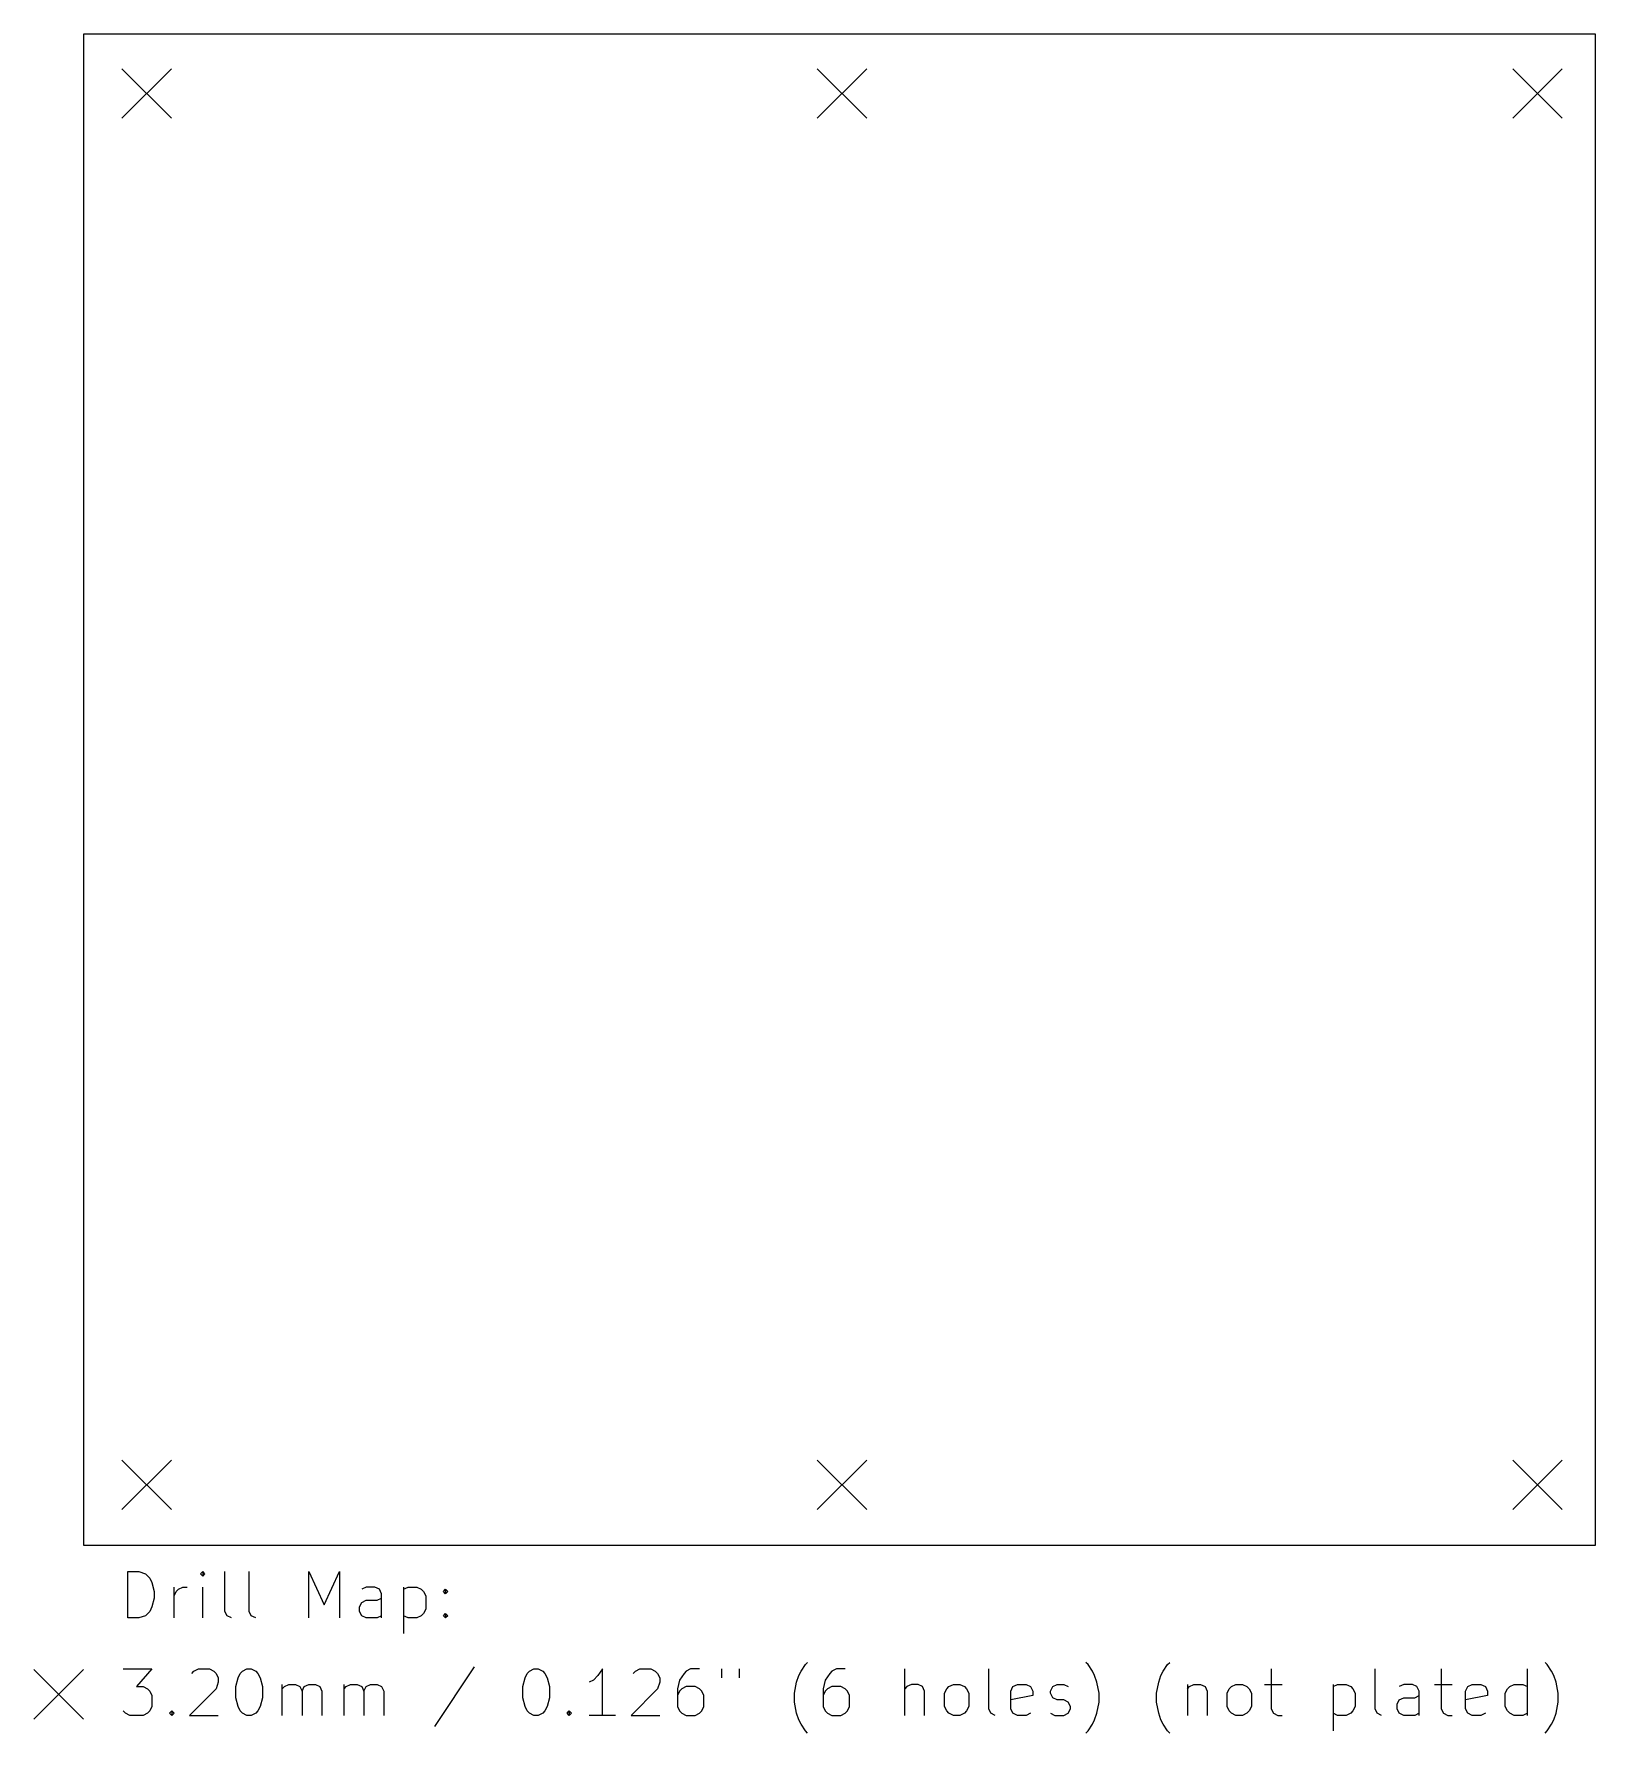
# Model space of a CAD drawing. Extents: x 110 to 211, y -154 to -44.
import ezdxf

# ---------------------------------------------------------------- set-up
doc = ezdxf.new("R2010")
doc.units = 0
doc.layers.add('BLACK', color=7, linetype='CONTINUOUS')

msp = doc.modelspace()

# ---------------------------------------------------------------- linework, layer by layer
at = {"layer": 'BLACK', "linetype": 'CONTINUOUS'}
for p, q in [((113.03, -142.24), (113.03, -44.45)), ((113.03, -44.45), (210.82, -44.45)), ((210.82, -44.45), (210.82, -142.24)), ((115.494, -46.703), (118.694, -49.903)), ((118.694, -46.703), (115.494, -49.903)), ((160.494, -46.703), (163.694, -49.903)), ((163.694, -46.703), (160.494, -49.903)), ((205.494, -46.703), (208.694, -49.903)), ((208.694, -46.703), (205.494, -49.903)), ((115.494, -136.703), (118.694, -139.903)), ((118.694, -136.703), (115.494, -139.903)), ((160.494, -136.703), (163.694, -139.903)), ((163.694, -136.703), (160.494, -139.903)), ((205.494, -136.703), (208.694, -139.903)), ((208.694, -136.703), (205.494, -139.903)), ((210.82, -142.24), (113.03, -142.24)), ((115.869, -146.922), (115.869, -143.922)), ((115.869, -143.922), (116.584, -143.922)), ((116.584, -143.922), (117.012, -144.065)), ((120.726, -143.922), (120.584, -144.065)), ((120.869, -144.065), (120.726, -143.922)), ((120.726, -143.922), (120.726, -144.208)), ((122.155, -146.494), (122.155, -143.922)), ((123.726, -146.494), (123.726, -143.922)), ((127.584, -146.922), (127.584, -143.922)), ((127.584, -143.922), (128.584, -146.065)), ((128.584, -146.065), (129.584, -143.922)), ((129.584, -143.922), (129.584, -146.922)), ((117.012, -144.065), (117.298, -144.351)), ((117.298, -144.351), (117.441, -144.636)), ((117.441, -144.636), (117.584, -145.208)), ((118.869, -146.922), (118.869, -144.922)), ((119.012, -145.208), (119.155, -145.065)), ((119.155, -145.065), (119.441, -144.922)), ((119.441, -144.922), (119.726, -144.922)), ((120.584, -144.065), (120.726, -144.208)), ((120.726, -144.208), (120.869, -144.065)), ((120.726, -146.922), (120.726, -144.922)), ((131.298, -144.922), (131.012, -145.065)), ((131.869, -144.922), (131.298, -144.922)), ((132.155, -145.065), (131.869, -144.922)), ((132.298, -145.351), (132.155, -145.065)), ((133.726, -144.922), (133.726, -147.922)), ((133.726, -145.065), (134.012, -144.922)), ((134.012, -144.922), (134.584, -144.922)), ((134.584, -144.922), (134.869, -145.065)), ((134.869, -145.065), (135.012, -145.208)), ((136.298, -145.208), (136.441, -145.065)), ((136.441, -145.065), (136.584, -145.208)), ((136.441, -145.065), (136.441, -145.351)), ((117.584, -145.636), (117.441, -146.208)), ((117.584, -145.208), (117.584, -145.636)), ((118.869, -145.494), (119.012, -145.208)), ((130.869, -146.208), (131.012, -145.922)), ((131.012, -145.922), (131.298, -145.779)), ((131.298, -145.779), (132.012, -145.779)), ((132.012, -145.779), (132.298, -145.636)), ((132.298, -146.922), (132.298, -145.351)), ((135.012, -145.208), (135.155, -145.494)), ((135.155, -145.494), (135.155, -146.351)), ((136.441, -145.351), (136.298, -145.208)), ((136.584, -145.208), (136.441, -145.351)), ((116.584, -146.922), (115.869, -146.922)), ((117.012, -146.779), (116.584, -146.922)), ((117.298, -146.494), (117.012, -146.779)), ((117.441, -146.208), (117.298, -146.494)), ((122.298, -146.779), (122.155, -146.494)), ((122.584, -146.922), (122.298, -146.779)), ((123.869, -146.779), (123.726, -146.494)), ((124.155, -146.922), (123.869, -146.779)), ((130.869, -146.494), (130.869, -146.208)), ((131.012, -146.779), (130.869, -146.494)), ((131.298, -146.922), (131.012, -146.779)), ((132.012, -146.922), (131.298, -146.922)), ((132.298, -146.779), (132.012, -146.922)), ((134.012, -146.922), (133.726, -146.779)), ((134.584, -146.922), (134.012, -146.922)), ((134.869, -146.779), (134.584, -146.922)), ((135.012, -146.636), (134.869, -146.779)), ((135.155, -146.351), (135.012, -146.636)), ((136.298, -146.779), (136.441, -146.636)), ((136.441, -146.922), (136.298, -146.779)), ((136.441, -146.636), (136.584, -146.779)), ((136.441, -146.636), (136.441, -146.922)), ((136.584, -146.779), (136.441, -146.922)), ((109.805, -150.265), (113.005, -153.465)), ((113.005, -150.265), (109.805, -153.465)), ((115.584, -150.222), (117.441, -150.222)), ((117.441, -150.222), (116.441, -151.365)), ((120.012, -150.508), (120.155, -150.365)), ((120.155, -150.365), (120.441, -150.222)), ((120.441, -150.222), (121.155, -150.222)), ((121.155, -150.222), (121.441, -150.365)), ((121.441, -150.365), (121.584, -150.508)), ((121.584, -150.508), (121.726, -150.794)), ((123.012, -150.794), (123.155, -150.508)), ((123.155, -150.508), (123.298, -150.365)), ((123.298, -150.365), (123.584, -150.222)), ((123.584, -150.222), (123.869, -150.222)), ((123.869, -150.222), (124.155, -150.365)), ((124.155, -150.365), (124.298, -150.508)), ((124.298, -150.508), (124.441, -150.794)), ((138.298, -150.079), (135.726, -153.936)), ((141.584, -150.794), (141.726, -150.508)), ((141.726, -150.508), (141.869, -150.365)), ((141.869, -150.365), (142.155, -150.222)), ((142.155, -150.222), (142.441, -150.222)), ((142.441, -150.222), (142.726, -150.365)), ((142.726, -150.365), (142.869, -150.508)), ((142.869, -150.508), (143.012, -150.794)), ((146.584, -150.222), (146.298, -150.651)), ((146.584, -153.222), (146.584, -150.222)), ((148.584, -150.508), (148.726, -150.365)), ((148.726, -150.365), (149.012, -150.222)), ((149.012, -150.222), (149.726, -150.222)), ((149.726, -150.222), (150.012, -150.365)), ((150.012, -150.365), (150.155, -150.508)), ((150.155, -150.508), (150.298, -150.794)), ((151.869, -150.508), (151.584, -150.936)), ((152.012, -150.365), (151.869, -150.508)), ((152.298, -150.222), (152.012, -150.365)), ((152.869, -150.222), (152.298, -150.222)), ((154.298, -150.222), (154.298, -150.794)), ((155.441, -150.222), (155.441, -150.794)), ((159.298, -150.651), (159.441, -150.365)), ((159.441, -150.365), (159.726, -149.936)), ((159.726, -149.936), (159.869, -149.794)), ((161.298, -150.508), (161.012, -150.936)), ((161.441, -150.365), (161.298, -150.508)), ((161.726, -150.222), (161.441, -150.365)), ((162.298, -150.222), (161.726, -150.222)), ((166.155, -153.222), (166.155, -150.222)), ((171.584, -152.794), (171.584, -150.222)), ((178.012, -149.936), (177.869, -149.794)), ((178.298, -150.365), (178.012, -149.936)), ((178.441, -150.651), (178.298, -150.365)), ((182.726, -150.651), (182.869, -150.365)), ((182.869, -150.365), (183.155, -149.936)), ((183.155, -149.936), (183.298, -149.794)), ((189.869, -150.222), (189.869, -152.794)), ((196.584, -152.794), (196.584, -150.222)), ((200.869, -150.222), (200.869, -152.794)), ((206.441, -153.222), (206.441, -150.222)), ((207.726, -149.936), (207.584, -149.794)), ((208.012, -150.365), (207.726, -149.936)), ((208.155, -150.651), (208.012, -150.365)), ((116.441, -151.365), (116.869, -151.365)), ((116.869, -151.365), (117.155, -151.508)), ((117.155, -151.508), (117.298, -151.651)), ((117.298, -151.651), (117.441, -151.936)), ((121.584, -151.508), (119.869, -153.222)), ((121.726, -151.079), (121.584, -151.508)), ((121.726, -150.794), (121.726, -151.079)), ((122.869, -151.365), (123.012, -150.794)), ((122.869, -152.079), (122.869, -151.365)), ((124.441, -150.794), (124.584, -151.365)), ((124.584, -151.365), (124.584, -152.079)), ((125.869, -153.222), (125.869, -151.222)), ((125.869, -151.508), (126.012, -151.365)), ((126.012, -151.365), (126.298, -151.222)), ((126.298, -151.222), (126.726, -151.222)), ((126.726, -151.222), (127.012, -151.365)), ((127.012, -151.365), (127.155, -151.651)), ((127.155, -151.651), (127.298, -151.365)), ((127.155, -151.651), (127.155, -153.222)), ((127.298, -151.365), (127.584, -151.222)), ((127.584, -151.222), (128.012, -151.222)), ((128.012, -151.222), (128.298, -151.365)), ((128.298, -151.365), (128.441, -151.651)), ((128.441, -151.651), (128.441, -153.222)), ((129.869, -153.222), (129.869, -151.222)), ((129.869, -151.508), (130.012, -151.365)), ((130.012, -151.365), (130.298, -151.222)), ((130.298, -151.222), (130.726, -151.222)), ((130.726, -151.222), (131.012, -151.365)), ((131.012, -151.365), (131.155, -151.651)), ((131.155, -151.651), (131.298, -151.365)), ((131.155, -151.651), (131.155, -153.222)), ((131.298, -151.365), (131.584, -151.222)), ((131.584, -151.222), (132.012, -151.222)), ((132.012, -151.222), (132.298, -151.365)), ((132.298, -151.365), (132.441, -151.651)), ((132.441, -151.651), (132.441, -153.222)), ((141.441, -151.365), (141.584, -150.794)), ((141.441, -152.079), (141.441, -151.365)), ((143.012, -150.794), (143.155, -151.365)), ((143.155, -151.365), (143.155, -152.079)), ((146.012, -150.936), (145.726, -151.079)), ((146.298, -150.651), (146.012, -150.936)), ((150.155, -151.508), (148.441, -153.222)), ((150.298, -151.079), (150.155, -151.508)), ((150.298, -150.794), (150.298, -151.079)), ((151.584, -150.936), (151.441, -151.508)), ((151.441, -151.508), (151.441, -152.651)), ((151.584, -151.651), (151.441, -151.936)), ((151.726, -151.508), (151.584, -151.651)), ((152.012, -151.365), (151.726, -151.508)), ((152.584, -151.365), (152.012, -151.365)), ((152.869, -151.508), (152.584, -151.365)), ((153.012, -151.651), (152.869, -151.508)), ((153.155, -151.936), (153.012, -151.651)), ((159.012, -151.794), (159.155, -151.079)), ((159.155, -151.079), (159.298, -150.651)), ((161.012, -150.936), (160.869, -151.508)), ((160.869, -151.508), (160.869, -152.651)), ((161.012, -151.651), (160.869, -151.936)), ((161.155, -151.508), (161.012, -151.651)), ((161.441, -151.365), (161.155, -151.508)), ((162.012, -151.365), (161.441, -151.365)), ((162.298, -151.508), (162.012, -151.365)), ((162.441, -151.651), (162.298, -151.508)), ((162.584, -151.936), (162.441, -151.651)), ((166.298, -151.365), (166.155, -151.508)), ((166.584, -151.222), (166.298, -151.365)), ((167.012, -151.222), (166.584, -151.222)), ((167.298, -151.365), (167.012, -151.222)), ((167.441, -151.651), (167.298, -151.365)), ((167.441, -153.222), (167.441, -151.651)), ((168.726, -151.794), (168.869, -151.508)), ((168.869, -151.508), (169.012, -151.365)), ((169.012, -151.365), (169.298, -151.222)), ((169.298, -151.222), (169.726, -151.222)), ((169.726, -151.222), (170.012, -151.365)), ((170.012, -151.365), (170.155, -151.508)), ((170.155, -151.508), (170.298, -151.794)), ((173.012, -151.651), (173.155, -151.365)), ((173.012, -152.794), (173.012, -151.651)), ((173.155, -151.365), (173.441, -151.222)), ((173.441, -151.222), (174.012, -151.222)), ((174.012, -151.222), (174.298, -151.365)), ((174.298, -151.365), (174.441, -151.651)), ((174.441, -151.651), (174.441, -151.936)), ((175.584, -151.651), (175.726, -151.365)), ((175.584, -151.794), (175.584, -151.651)), ((175.726, -151.365), (176.012, -151.222)), ((176.012, -151.222), (176.441, -151.222)), ((176.441, -151.222), (176.726, -151.365)), ((178.584, -151.079), (178.441, -150.651)), ((178.726, -151.794), (178.584, -151.079)), ((182.441, -151.794), (182.584, -151.079)), ((182.584, -151.079), (182.726, -150.651)), ((184.441, -151.222), (184.441, -153.222)), ((184.441, -151.508), (184.584, -151.365)), ((184.584, -151.365), (184.869, -151.222)), ((184.869, -151.222), (185.298, -151.222)), ((185.298, -151.222), (185.584, -151.365)), ((185.584, -151.365), (185.726, -151.651)), ((185.726, -151.651), (185.726, -153.222)), ((187.012, -151.794), (187.155, -151.508)), ((187.155, -151.508), (187.298, -151.365)), ((187.298, -151.365), (187.584, -151.222)), ((187.584, -151.222), (188.012, -151.222)), ((188.012, -151.222), (188.298, -151.365)), ((188.298, -151.365), (188.441, -151.508)), ((188.441, -151.508), (188.584, -151.794)), ((189.441, -151.222), (190.584, -151.222)), ((193.869, -151.222), (193.869, -154.222)), ((193.869, -151.365), (194.155, -151.222)), ((194.155, -151.222), (194.726, -151.222)), ((194.726, -151.222), (195.012, -151.365)), ((195.012, -151.365), (195.155, -151.508)), ((195.155, -151.508), (195.298, -151.794)), ((198.441, -151.222), (198.155, -151.365)), ((199.012, -151.222), (198.441, -151.222)), ((199.298, -151.365), (199.012, -151.222)), ((199.441, -151.651), (199.298, -151.365)), ((199.441, -153.222), (199.441, -151.651)), ((200.441, -151.222), (201.584, -151.222)), ((202.441, -151.651), (202.584, -151.365)), ((202.441, -152.794), (202.441, -151.651)), ((202.584, -151.365), (202.869, -151.222)), ((202.869, -151.222), (203.441, -151.222)), ((203.441, -151.222), (203.726, -151.365)), ((203.726, -151.365), (203.869, -151.651)), ((203.869, -151.651), (203.869, -151.936)), ((205.012, -151.794), (205.155, -151.508)), ((205.155, -151.508), (205.298, -151.365)), ((205.298, -151.365), (205.584, -151.222)), ((205.584, -151.222), (206.155, -151.222)), ((206.155, -151.222), (206.441, -151.365)), ((208.298, -151.079), (208.155, -150.651)), ((208.441, -151.794), (208.298, -151.079)), ((117.441, -152.651), (117.298, -152.936)), ((117.441, -151.936), (117.441, -152.651)), ((123.012, -152.651), (122.869, -152.079)), ((123.155, -152.936), (123.012, -152.651)), ((124.441, -152.651), (124.298, -152.936)), ((124.584, -152.079), (124.441, -152.651)), ((141.584, -152.651), (141.441, -152.079)), ((141.726, -152.936), (141.584, -152.651)), ((143.012, -152.651), (142.869, -152.936)), ((143.155, -152.079), (143.012, -152.651)), ((151.441, -152.651), (151.584, -152.936)), ((153.012, -152.936), (153.155, -152.651)), ((153.155, -152.651), (153.155, -151.936)), ((159.012, -152.365), (159.012, -151.794)), ((159.155, -153.079), (159.012, -152.365)), ((160.869, -152.651), (161.012, -152.936)), ((162.441, -152.936), (162.584, -152.651)), ((162.584, -152.651), (162.584, -151.936)), ((168.726, -152.651), (168.726, -151.794)), ((168.869, -152.936), (168.726, -152.651)), ((170.298, -152.651), (170.155, -152.936)), ((170.298, -151.794), (170.298, -152.651)), ((174.441, -151.936), (173.012, -152.222)), ((175.726, -152.079), (175.584, -151.794)), ((176.012, -152.222), (175.726, -152.079)), ((176.441, -152.222), (176.012, -152.222)), ((176.726, -152.365), (176.441, -152.222)), ((176.869, -152.651), (176.726, -152.365)), ((176.869, -152.794), (176.869, -152.651)), ((178.584, -153.079), (178.726, -152.365)), ((178.726, -152.365), (178.726, -151.794)), ((182.441, -152.365), (182.441, -151.794)), ((182.584, -153.079), (182.441, -152.365)), ((187.012, -152.651), (187.012, -151.794)), ((187.155, -152.936), (187.012, -152.651)), ((188.584, -152.651), (188.441, -152.936)), ((188.584, -151.794), (188.584, -152.651)), ((195.298, -152.651), (195.155, -152.936)), ((195.298, -151.794), (195.298, -152.651)), ((198.012, -152.508), (198.155, -152.222)), ((198.012, -152.794), (198.012, -152.508)), ((198.155, -152.222), (198.441, -152.079)), ((198.441, -152.079), (199.155, -152.079)), ((199.155, -152.079), (199.441, -151.936)), ((203.869, -151.936), (202.441, -152.222)), ((205.012, -152.651), (205.012, -151.794)), ((205.155, -152.936), (205.012, -152.651)), ((208.298, -153.079), (208.441, -152.365)), ((208.441, -152.365), (208.441, -151.794)), ((115.726, -153.079), (115.584, -152.936)), ((116.012, -153.222), (115.726, -153.079)), ((116.869, -153.222), (116.012, -153.222)), ((117.155, -153.079), (116.869, -153.222)), ((117.298, -152.936), (117.155, -153.079)), ((118.584, -153.079), (118.726, -152.936)), ((118.726, -153.222), (118.584, -153.079)), ((118.726, -152.936), (118.869, -153.079)), ((118.726, -152.936), (118.726, -153.222)), ((118.869, -153.079), (118.726, -153.222)), ((119.869, -153.222), (121.726, -153.222)), ((123.298, -153.079), (123.155, -152.936)), ((123.584, -153.222), (123.298, -153.079)), ((123.869, -153.222), (123.584, -153.222)), ((124.155, -153.079), (123.869, -153.222)), ((124.298, -152.936), (124.155, -153.079)), ((141.869, -153.079), (141.726, -152.936)), ((142.155, -153.222), (141.869, -153.079)), ((142.441, -153.222), (142.155, -153.222)), ((142.726, -153.079), (142.441, -153.222)), ((142.869, -152.936), (142.726, -153.079)), ((144.298, -153.079), (144.441, -152.936)), ((144.441, -153.222), (144.298, -153.079)), ((144.441, -152.936), (144.584, -153.079)), ((144.441, -152.936), (144.441, -153.222)), ((144.584, -153.079), (144.441, -153.222)), ((147.441, -153.222), (145.726, -153.222)), ((148.441, -153.222), (150.298, -153.222)), ((151.584, -152.936), (151.726, -153.079)), ((151.726, -153.079), (152.012, -153.222)), ((152.012, -153.222), (152.584, -153.222)), ((152.584, -153.222), (152.869, -153.079)), ((152.869, -153.079), (153.012, -152.936)), ((159.298, -153.508), (159.155, -153.079)), ((159.441, -153.794), (159.298, -153.508)), ((159.726, -154.222), (159.441, -153.794)), ((161.012, -152.936), (161.155, -153.079)), ((161.155, -153.079), (161.441, -153.222)), ((161.441, -153.222), (162.012, -153.222)), ((162.012, -153.222), (162.298, -153.079)), ((162.298, -153.079), (162.441, -152.936)), ((169.012, -153.079), (168.869, -152.936)), ((169.298, -153.222), (169.012, -153.079)), ((169.726, -153.222), (169.298, -153.222)), ((170.012, -153.079), (169.726, -153.222)), ((170.155, -152.936), (170.012, -153.079)), ((171.726, -153.079), (171.584, -152.794)), ((172.012, -153.222), (171.726, -153.079)), ((173.155, -153.079), (173.012, -152.794)), ((173.441, -153.222), (173.155, -153.079)), ((174.012, -153.222), (173.441, -153.222)), ((174.298, -153.079), (174.012, -153.222)), ((175.584, -153.079), (175.869, -153.222)), ((175.869, -153.222), (176.441, -153.222)), ((176.441, -153.222), (176.726, -153.079)), ((176.726, -153.079), (176.869, -152.794)), ((178.012, -154.222), (178.298, -153.794)), ((178.298, -153.794), (178.441, -153.508)), ((178.441, -153.508), (178.584, -153.079)), ((182.726, -153.508), (182.584, -153.079)), ((182.869, -153.794), (182.726, -153.508)), ((183.155, -154.222), (182.869, -153.794)), ((187.298, -153.079), (187.155, -152.936)), ((187.584, -153.222), (187.298, -153.079)), ((188.012, -153.222), (187.584, -153.222)), ((188.298, -153.079), (188.012, -153.222)), ((188.441, -152.936), (188.298, -153.079)), ((189.869, -152.794), (190.012, -153.079)), ((190.012, -153.079), (190.298, -153.222)), ((190.298, -153.222), (190.584, -153.222)), ((194.155, -153.222), (193.869, -153.079)), ((194.726, -153.222), (194.155, -153.222)), ((195.012, -153.079), (194.726, -153.222)), ((195.155, -152.936), (195.012, -153.079)), ((196.726, -153.079), (196.584, -152.794)), ((197.012, -153.222), (196.726, -153.079)), ((198.155, -153.079), (198.012, -152.794)), ((198.441, -153.222), (198.155, -153.079)), ((199.155, -153.222), (198.441, -153.222)), ((199.441, -153.079), (199.155, -153.222)), ((200.869, -152.794), (201.012, -153.079)), ((201.012, -153.079), (201.298, -153.222)), ((201.298, -153.222), (201.584, -153.222)), ((202.584, -153.079), (202.441, -152.794)), ((202.869, -153.222), (202.584, -153.079)), ((203.441, -153.222), (202.869, -153.222)), ((203.726, -153.079), (203.441, -153.222)), ((205.298, -153.079), (205.155, -152.936)), ((205.584, -153.222), (205.298, -153.079)), ((206.155, -153.222), (205.584, -153.222)), ((206.441, -153.079), (206.155, -153.222)), ((207.726, -154.222), (208.012, -153.794)), ((208.012, -153.794), (208.155, -153.508)), ((208.155, -153.508), (208.298, -153.079)), ((159.869, -154.365), (159.726, -154.222)), ((177.869, -154.365), (178.012, -154.222)), ((183.298, -154.365), (183.155, -154.222)), ((207.584, -154.365), (207.726, -154.222))]:
    msp.add_line(p, q, dxfattribs=at)

doc.saveas('drawing.dxf')
